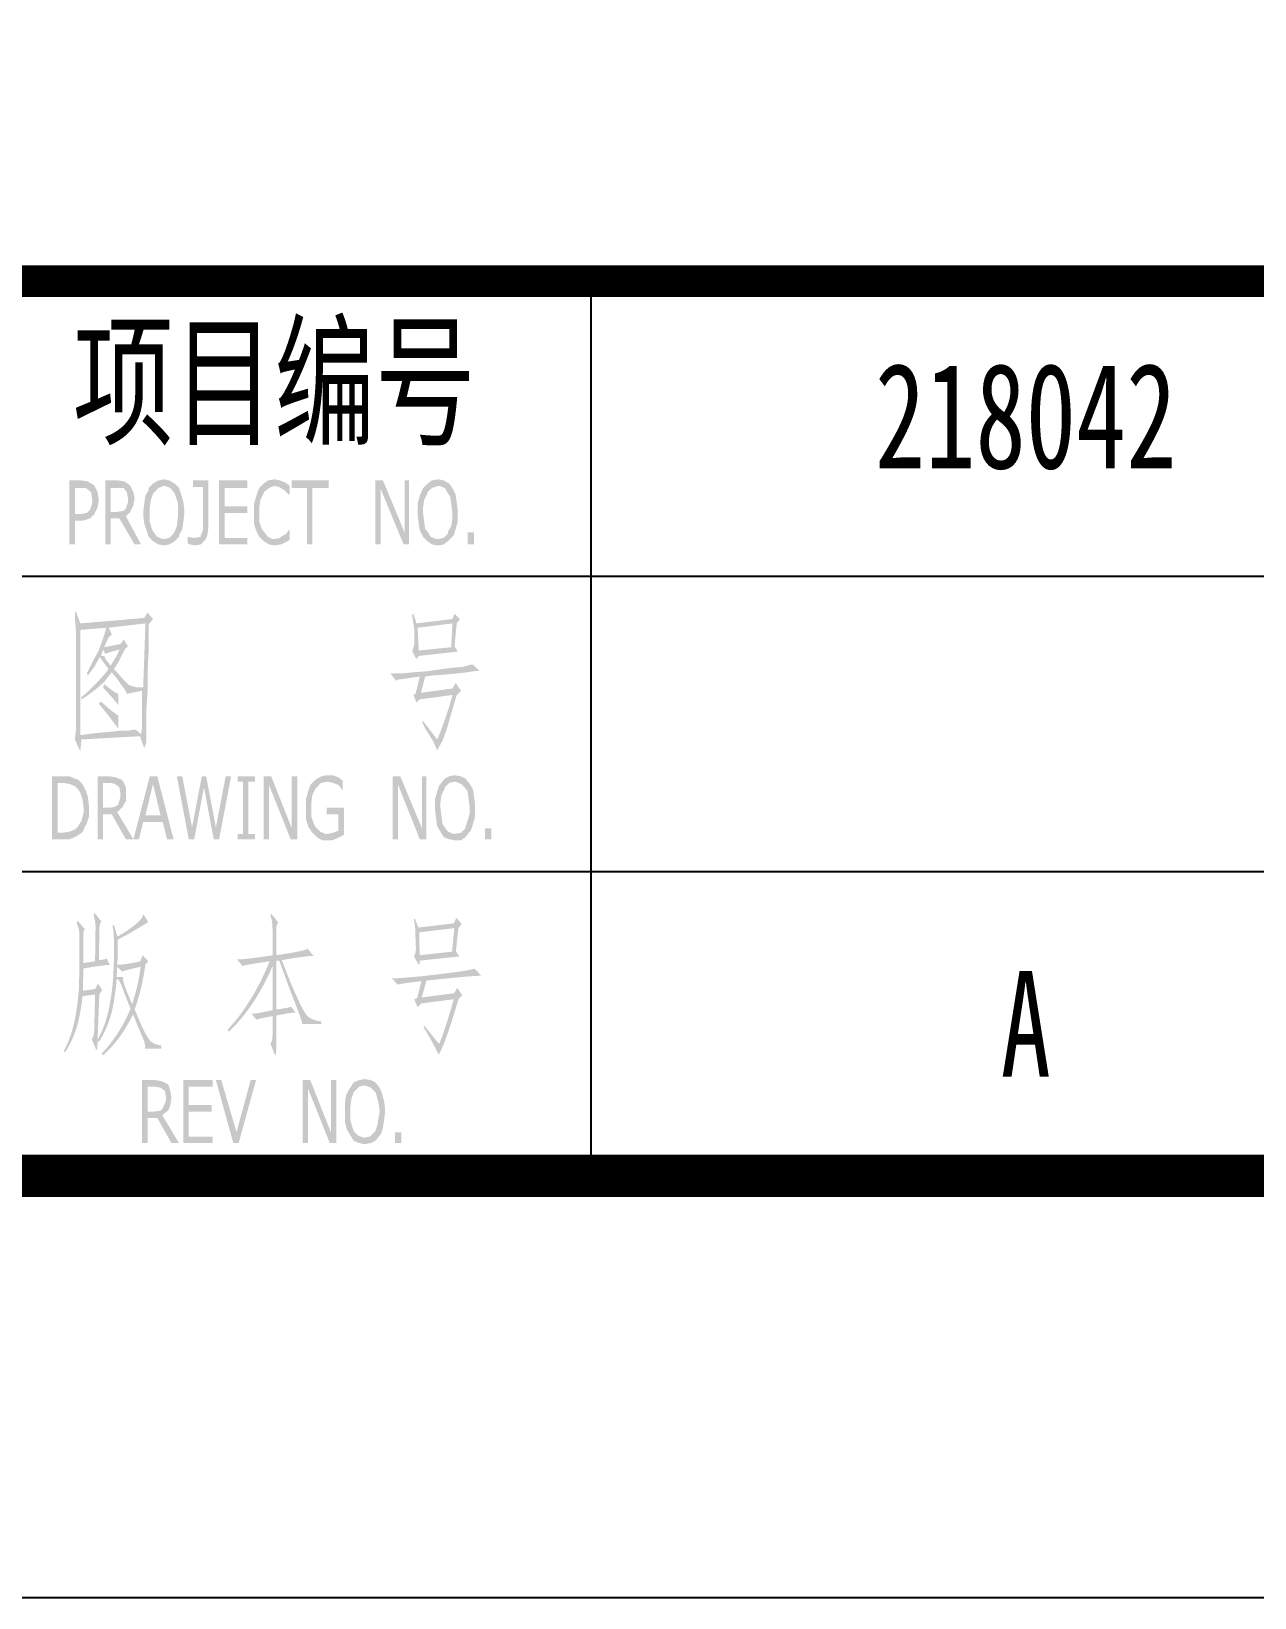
# Model space of a CAD drawing. Header units: millimetres. Extents: x 0 to 420, y 0 to 297.
# Drawn here: x 341.74 to 370.74, y 0 to 37.12 of the extents above; entities that cross this region are included whole.
import ezdxf
from ezdxf.enums import TextEntityAlignment as Align

# ---------------------------------------------------------------- set-up
doc = ezdxf.new("R2010")
doc.units = ezdxf.units.MM
doc.layers.add('CCCC', color=7, linetype='Continuous')
doc.styles.get("Standard").update_dxf_attribs({"font": 'simfang.ttf', "width": 0.7})

msp = doc.modelspace()

# ---------------------------------------------------------------- hatches: boundary and pattern name
h = msp.add_hatch(color=256)
h.paths.add_polyline_path([(343.209, 26.378), (343.08, 26.455), (342.926, 26.481), (342.643, 26.481), (342.643, 24.964), (342.771, 24.964), (342.771, 25.529), (342.926, 25.529), (342.977, 25.529), (343.131, 25.581), (343.234, 25.684), (342.771, 25.684), (342.771, 26.301), (342.926, 26.301), (343.234, 26.352)])
h.paths.add_polyline_path([(343.234, 26.352), (342.926, 26.301), (343.029, 26.301), (343.131, 26.224), (343.157, 26.198), (343.183, 26.018), (343.183, 25.941), (343.131, 25.787), (343.054, 25.709), (342.9, 25.684), (343.234, 25.684), (343.311, 25.838), (343.337, 26.018), (343.311, 26.198)])
h.paths.add_polyline_path([(343.954, 26.455), (343.8, 26.481), (343.491, 26.481), (343.491, 24.964), (343.62, 24.964), (343.62, 25.581), (343.826, 25.581), (343.98, 25.632), (343.62, 25.735), (343.62, 26.301), (343.8, 26.301), (344.083, 26.352), (344.057, 26.378)])
h.paths.add_polyline_path([(344.16, 26.198), (344.083, 26.352), (343.8, 26.301), (343.929, 26.301), (344.006, 26.198), (344.031, 26.044), (344.031, 25.967), (343.98, 25.812), (343.929, 25.761), (343.774, 25.735), (343.62, 25.735), (343.98, 25.632), (344.083, 25.735), (344.16, 25.889), (344.186, 26.069)])
h.paths.add_polyline_path([(343.98, 25.632), (343.826, 25.581), (344.186, 24.964), (344.34, 24.964)])
h.paths.add_polyline_path([(345.137, 26.404), (345.009, 26.481), (344.88, 26.507), (344.751, 26.481), (344.623, 26.404), (344.52, 26.301), (344.52, 26.249), (344.443, 26.121), (344.417, 25.941), (344.391, 25.709), (344.391, 25.658), (344.417, 25.452), (344.469, 25.298), (344.52, 25.144), (344.623, 25.041), (344.88, 25.092), (344.854, 25.092), (344.726, 25.144), (344.623, 25.272), (344.597, 25.324), (344.546, 25.504), (344.546, 25.709), (344.546, 25.838), (344.571, 26.018), (344.623, 26.172), (344.649, 26.198), (344.751, 26.301), (344.88, 26.352)])
h.paths.add_polyline_path([(345.24, 26.301), (345.137, 26.404), (344.88, 26.352), (344.906, 26.352), (345.034, 26.301), (345.137, 26.172), (345.163, 26.095), (345.214, 25.941), (345.214, 25.709), (345.214, 25.607), (345.189, 25.401), (345.137, 25.272), (345.111, 25.221), (345.009, 25.118), (344.88, 25.092), (344.623, 25.041), (344.751, 24.964), (344.88, 24.938), (345.009, 24.964), (345.137, 25.041), (345.24, 25.144), (345.24, 25.169), (345.317, 25.324), (345.343, 25.504), (345.369, 25.709), (345.369, 25.761), (345.343, 25.967), (345.291, 26.147)])
h.paths.add_polyline_path([(345.934, 26.481), (345.574, 26.481), (345.574, 26.327), (345.806, 26.327), (345.806, 25.427), (345.806, 25.298), (345.754, 25.169), (345.754, 25.144), (345.626, 25.118), (345.857, 25.067), (345.909, 25.169), (345.934, 25.349)])
h.paths.add_polyline_path([(345.857, 25.067), (345.626, 25.118), (345.6, 25.118), (345.446, 25.144), (345.446, 24.989), (345.497, 24.964), (345.626, 24.938), (345.754, 24.964)])
h.paths.add_polyline_path([(346.86, 26.481), (346.191, 26.481), (346.191, 24.964), (346.86, 24.964), (346.86, 25.118), (346.32, 25.118), (346.32, 25.709), (346.86, 25.709), (346.86, 25.864), (346.32, 25.864), (346.32, 26.301), (346.86, 26.301)])
h.paths.add_polyline_path([(347.863, 26.352), (347.503, 26.352), (347.606, 26.327), (347.734, 26.249), (347.837, 26.147), (347.863, 26.147)], flags=17)
h.paths.add_polyline_path([(347.76, 26.429), (347.631, 26.481), (347.503, 26.507), (347.349, 26.481), (347.246, 26.404), (347.143, 26.301), (347.117, 26.249), (347.066, 26.095), (347.014, 25.915), (347.014, 25.709), (347.014, 25.658), (347.014, 25.452), (347.066, 25.298), (347.143, 25.144), (347.246, 25.041), (347.374, 24.964), (347.503, 24.938), (347.657, 24.964), (347.709, 24.989), (347.863, 25.067), (347.503, 25.092), (347.451, 25.092), (347.349, 25.144), (347.246, 25.272), (347.194, 25.349), (347.143, 25.504), (347.143, 25.709), (347.143, 25.838), (347.169, 26.018), (347.246, 26.172), (347.246, 26.198), (347.374, 26.301), (347.503, 26.352), (347.863, 26.352)])
h.paths.add_polyline_path([(347.863, 25.298), (347.837, 25.298), (347.786, 25.221), (347.657, 25.144), (347.631, 25.118), (347.503, 25.092), (347.863, 25.067)], flags=17)
h.paths.add_polyline_path([(348.788, 26.481), (347.914, 26.481), (347.914, 26.301), (348.274, 26.301), (348.274, 24.964), (348.403, 24.964), (348.403, 26.301), (348.788, 26.301)])
h.paths.add_polyline_path([(350.074, 26.481), (349.894, 26.481), (349.894, 24.964), (350.023, 24.964), (350.023, 26.275)])
h.paths.add_polyline_path([(350.074, 26.481), (350.023, 26.275), (350.563, 24.964), (350.588, 25.247)])
h.paths.add_polyline_path([(350.691, 26.481), (350.588, 26.481), (350.588, 25.247), (350.563, 24.964), (350.691, 24.964)])
h.paths.add_polyline_path([(351.643, 26.404), (351.514, 26.481), (351.386, 26.507), (351.231, 26.481), (351.128, 26.404), (351.026, 26.301), (351, 26.249), (350.948, 26.121), (350.897, 25.941), (350.897, 25.709), (350.897, 25.658), (350.923, 25.452), (350.948, 25.298), (351.026, 25.144), (351.128, 25.041), (351.386, 25.092), (351.334, 25.092), (351.206, 25.144), (351.128, 25.272), (351.077, 25.324), (351.051, 25.504), (351.026, 25.709), (351.026, 25.838), (351.051, 26.018), (351.128, 26.172), (351.128, 26.198), (351.231, 26.301), (351.386, 26.352)])
h.paths.add_polyline_path([(351.72, 26.301), (351.643, 26.404), (351.386, 26.352), (351.411, 26.352), (351.54, 26.301), (351.617, 26.172), (351.668, 26.095), (351.694, 25.941), (351.72, 25.709), (351.72, 25.607), (351.694, 25.401), (351.617, 25.272), (351.617, 25.221), (351.514, 25.118), (351.386, 25.092), (351.128, 25.041), (351.231, 24.964), (351.386, 24.938), (351.514, 24.964), (351.617, 25.041), (351.72, 25.144), (351.746, 25.169), (351.797, 25.324), (351.848, 25.504), (351.848, 25.709), (351.848, 25.761), (351.823, 25.967), (351.797, 26.147)])
h.paths.add_polyline_path([(352.234, 25.247), (352.08, 25.247), (352.08, 24.964), (352.234, 24.964)])
h = msp.add_hatch(color=256)
h.paths.add_polyline_path([(344.443, 23.092), (342.9, 23.092), (342.797, 23.375), (342.771, 23.349), (342.771, 23.247), (342.797, 22.887), (342.797, 20.547), (342.771, 20.341), (342.9, 20.058), (342.926, 20.341), (344.314, 20.418), (342.9, 20.444), (342.9, 22.938), (343.517, 22.989), (343.569, 22.989)])
h.paths.add_polyline_path([(344.494, 23.349), (344.417, 23.221), (342.9, 23.092), (344.443, 23.092), (344.391, 21.575), (344.237, 21.575), (343.954, 21.524), (344.366, 21.498), (344.366, 21.472), (344.366, 20.958), (344.366, 20.624), (344.34, 20.469), (342.9, 20.444), (344.314, 20.418), (344.417, 20.135), (344.469, 20.289), (344.469, 20.315), (344.469, 20.392), (344.469, 20.547), (344.469, 20.778), (344.469, 21.087), (344.494, 21.472), (344.494, 21.935), (344.52, 22.449), (344.52, 23.067), (344.623, 23.195)])
h.paths.add_polyline_path([(343.569, 22.989), (343.517, 22.989), (343.44, 22.732), (343.337, 22.449), (343.183, 22.167), (343.054, 21.909), (343.08, 21.858), (343.234, 22.064), (343.363, 22.295), (343.466, 22.321), (343.389, 22.321), (343.44, 22.475), (343.826, 22.475), (343.954, 22.475), (343.466, 22.527), (343.569, 22.758), (343.646, 22.835)], flags=17)
h.paths.add_polyline_path([(344.031, 22.552), (343.929, 22.707), (343.851, 22.604), (343.466, 22.527), (343.954, 22.475)], flags=17)
h.paths.add_polyline_path([(343.954, 22.475), (343.826, 22.475), (343.774, 22.347), (343.62, 22.089), (343.569, 22.012), (343.646, 21.935), (343.749, 21.807), (343.954, 21.524), (344.237, 21.575), (344.057, 21.627), (343.929, 21.755), (343.697, 22.012), (343.8, 22.167)], flags=17)
h.paths.add_polyline_path([(343.826, 22.475), (343.44, 22.475), (343.491, 22.372), (343.569, 22.398)], flags=16)
h.paths.add_polyline_path([(343.466, 22.321), (343.363, 22.295), (343.414, 22.218), (343.569, 22.012), (343.62, 22.089), (343.517, 22.218)], flags=16)
h.paths.add_polyline_path([(343.646, 21.935), (343.569, 22.012), (343.491, 21.909), (343.311, 21.704), (343.106, 21.498), (342.926, 21.344), (342.926, 21.292), (343.054, 21.369), (343.26, 21.524), (343.466, 21.704)], flags=17)
h.paths.add_polyline_path([(343.8, 21.421), (343.697, 21.472), (343.466, 21.652), (343.44, 21.575), (343.646, 21.344), (343.8, 21.164)], flags=17)
h.paths.add_polyline_path([(343.62, 21.035), (343.389, 21.241), (343.337, 21.189), (343.466, 21.035), (343.646, 20.804), (343.8, 20.598), (343.8, 20.907)], flags=17)
h.paths.add_polyline_path([(344.366, 21.498), (343.954, 21.524), (344.006, 21.421)], flags=17)
h.paths.add_polyline_path([(344.211, 20.572), (344.16, 20.572), (344.031, 20.547), (343.826, 20.547), (343.594, 20.521), (343.286, 20.495), (342.9, 20.444), (344.34, 20.469)], flags=17)
h.paths.add_polyline_path([(351.9, 23.195), (351.771, 23.324), (351.72, 23.195), (350.871, 23.092), (351.823, 23.092)])
h.paths.add_polyline_path([(351.823, 23.092), (351.72, 23.092), (351.694, 22.527), (350.923, 22.449), (350.768, 22.424), (350.871, 22.244), (350.923, 22.321), (351.848, 22.424), (351.771, 22.552)])
h.paths.add_polyline_path([(351.72, 23.092), (350.871, 23.092), (350.794, 23.324), (350.768, 23.298), (350.768, 23.272), (350.82, 22.938), (350.82, 22.604), (350.768, 22.424), (350.923, 22.449), (350.897, 22.989)])
h.paths.add_polyline_path([(352.26, 21.961), (352.363, 21.961), (352.208, 22.115), (352.157, 22.115), (351.977, 22.064), (351.694, 22.038), (351.308, 21.987), (351.154, 21.961), (350.82, 21.935), (350.563, 21.909), (350.383, 21.909), (351.591, 21.884), (351.874, 21.909), (352.08, 21.935)])
h.paths.add_polyline_path([(351.257, 21.858), (351.591, 21.884), (350.383, 21.909), (350.254, 21.909), (350.383, 21.729), (350.408, 21.755), (350.588, 21.781), (350.948, 21.832), (351.077, 21.832)])
h.paths.add_polyline_path([(351.077, 21.832), (350.948, 21.832), (350.846, 21.421), (350.974, 21.447)])
h.paths.add_polyline_path([(351.926, 21.498), (351.797, 21.678), (351.72, 21.549), (350.974, 21.447), (350.846, 21.421), (350.794, 21.395), (351.72, 21.395), (351.668, 21.189), (351.54, 20.804), (351.437, 20.521), (351.36, 20.341), (351.488, 20.315), (351.591, 20.598), (351.694, 20.958), (351.823, 21.395)])
h.paths.add_polyline_path([(351.72, 21.395), (350.794, 21.395), (350.871, 21.215), (350.948, 21.292)], flags=17)
h.paths.add_polyline_path([(351.026, 20.778), (351, 20.752), (351.077, 20.598), (351.257, 20.315), (351.36, 20.084), (351.386, 20.135), (351.488, 20.315), (351.36, 20.341)])
h = msp.add_hatch(color=256)
h.paths.add_polyline_path([(342.771, 19.415), (342.643, 19.467), (342.489, 19.467), (342.231, 19.467), (342.231, 17.975), (342.489, 17.975), (342.643, 17.975), (342.771, 18.027), (342.9, 18.104), (342.36, 18.13), (342.36, 19.312), (342.489, 19.312), (342.849, 19.389)])
h.paths.add_polyline_path([(342.951, 19.287), (342.849, 19.389), (342.489, 19.312), (342.643, 19.287), (342.771, 19.235), (342.849, 19.158), (342.9, 19.081), (342.951, 18.927), (342.977, 18.721), (342.977, 18.592), (342.926, 18.412), (342.849, 18.284), (342.771, 18.207), (342.643, 18.155), (342.489, 18.13), (342.36, 18.13), (342.9, 18.104), (342.977, 18.181), (342.977, 18.207), (343.054, 18.361), (343.106, 18.515), (343.106, 18.721), (343.106, 18.772), (343.08, 18.978), (343.029, 19.132)])
h.paths.add_polyline_path([(343.749, 19.441), (343.594, 19.467), (343.311, 19.467), (343.311, 17.975), (343.44, 17.975), (343.44, 18.567), (343.646, 18.567), (343.774, 18.618), (343.8, 18.644), (343.44, 18.721), (343.44, 19.312), (343.62, 19.312), (343.903, 19.364), (343.877, 19.389)])
h.paths.add_polyline_path([(343.903, 19.364), (343.62, 19.312), (343.723, 19.287), (343.826, 19.209), (343.851, 19.055), (343.851, 18.978), (343.8, 18.798), (343.723, 18.747), (343.594, 18.721), (343.44, 18.721), (343.8, 18.644), (343.903, 18.747), (343.98, 18.875), (343.98, 19.055), (343.98, 19.209)])
h.paths.add_polyline_path([(343.774, 18.618), (343.646, 18.567), (343.98, 17.975), (344.16, 17.975)])
h.paths.add_polyline_path([(344.726, 19.467), (344.546, 19.467), (344.16, 17.975), (344.289, 17.975), (344.391, 18.387), (344.854, 18.387), (344.443, 18.541), (344.623, 19.287)])
h.paths.add_polyline_path([(344.726, 19.467), (344.623, 19.287), (344.803, 18.541), (344.443, 18.541), (344.854, 18.387), (344.957, 17.975), (345.111, 17.975)])
h.paths.add_polyline_path([(345.317, 19.467), (345.189, 19.467), (345.471, 17.975), (345.549, 18.258)])
h.paths.add_polyline_path([(345.883, 19.467), (345.78, 19.467), (345.549, 18.258), (345.471, 17.975), (345.6, 17.975), (345.831, 19.209)])
h.paths.add_polyline_path([(345.883, 19.467), (345.831, 19.209), (346.063, 17.975), (346.114, 18.258)])
h.paths.add_polyline_path([(346.474, 19.467), (346.346, 19.467), (346.114, 18.258), (346.063, 17.975), (346.191, 17.975)])
h.paths.add_polyline_path([(347.04, 19.467), (346.629, 19.467), (346.629, 19.338), (346.757, 19.338), (346.757, 18.104), (346.629, 18.104), (346.629, 17.975), (347.04, 17.975), (347.04, 18.104), (346.886, 18.104), (346.886, 19.338), (347.04, 19.338)])
h.paths.add_polyline_path([(347.426, 19.467), (347.246, 19.467), (347.246, 17.975), (347.374, 17.975), (347.374, 19.261)])
h.paths.add_polyline_path([(347.426, 19.467), (347.374, 19.261), (347.888, 17.975), (347.914, 18.232)])
h.paths.add_polyline_path([(348.043, 19.467), (347.914, 19.467), (347.914, 18.232), (347.888, 17.975), (348.043, 17.975)])
h.paths.add_polyline_path([(349.02, 19.441), (348.891, 19.492), (348.763, 19.492), (348.737, 19.492), (348.608, 19.467), (348.48, 19.389), (348.377, 19.287), (348.351, 19.261), (348.3, 19.107), (348.248, 18.927), (348.248, 18.721), (348.248, 18.644), (348.248, 18.464), (348.3, 18.284), (348.377, 18.155), (348.403, 18.13), (348.506, 18.027), (348.634, 17.95), (348.763, 17.95), (348.866, 17.95), (348.994, 18.001), (349.148, 18.078), (348.763, 18.104), (348.711, 18.104), (348.583, 18.155), (348.48, 18.258), (348.428, 18.361), (348.377, 18.515), (348.377, 18.721), (348.377, 18.849), (348.403, 19.029), (348.48, 19.184), (348.506, 19.209), (348.608, 19.312), (348.737, 19.338), (349.123, 19.364)])
h.paths.add_polyline_path([(349.123, 19.364), (348.737, 19.338), (348.763, 19.338), (348.891, 19.312), (349.02, 19.261), (349.123, 19.132)], flags=17)
h.paths.add_polyline_path([(349.148, 18.721), (348.737, 18.721), (348.737, 18.567), (349.02, 18.567), (349.02, 18.181), (348.891, 18.13), (348.763, 18.104), (349.148, 18.078)], flags=17)
h.paths.add_polyline_path([(350.486, 19.467), (350.306, 19.467), (350.306, 17.975), (350.434, 17.975), (350.434, 19.261)])
h.paths.add_polyline_path([(350.486, 19.467), (350.434, 19.261), (350.948, 17.975), (351, 18.232)])
h.paths.add_polyline_path([(351.103, 19.467), (351, 19.467), (351, 18.232), (350.948, 17.975), (351.103, 17.975)])
h.paths.add_polyline_path([(351.926, 19.467), (351.771, 19.492), (351.643, 19.467), (351.54, 19.415), (351.437, 19.287), (351.411, 19.261), (351.36, 19.107), (351.308, 18.927), (351.308, 18.721), (351.308, 18.669), (351.334, 18.464), (351.36, 18.284), (351.437, 18.155), (351.514, 18.027), (351.771, 18.104), (351.746, 18.104), (351.617, 18.155), (351.54, 18.258), (351.488, 18.335), (351.463, 18.515), (351.437, 18.721), (351.437, 18.849), (351.463, 19.029), (351.54, 19.184), (351.54, 19.209), (351.643, 19.312), (351.771, 19.338), (352.028, 19.415)])
h.paths.add_polyline_path([(352.028, 19.415), (351.771, 19.338), (351.797, 19.338), (351.926, 19.287), (352.028, 19.184), (352.08, 19.107), (352.106, 18.927), (352.131, 18.721), (352.131, 18.592), (352.08, 18.412), (352.028, 18.258), (352.028, 18.232), (351.926, 18.13), (351.771, 18.104), (351.514, 18.027), (351.643, 17.975), (351.771, 17.95), (351.926, 17.95), (352.028, 18.027), (352.131, 18.155), (352.157, 18.181), (352.208, 18.335), (352.26, 18.515), (352.26, 18.721), (352.26, 18.772), (352.234, 18.978), (352.208, 19.158), (352.131, 19.287)])
h.paths.add_polyline_path([(352.646, 18.232), (352.491, 18.232), (352.491, 17.975), (352.646, 17.975)])
h = msp.add_hatch(color=256)
h.paths.add_polyline_path([(343.373, 14.975), (343.434, 14.983), (343.487, 14.99), (343.532, 14.994), (343.57, 14.997), (343.6, 14.998), (342.97, 15.041), (342.97, 15.583), (342.969, 15.62), (342.971, 15.737), (342.985, 15.81), (343.01, 15.84), (342.84, 16.041), (342.81, 15.998), (342.834, 15.942), (342.86, 15.86), (342.875, 15.774), (342.88, 15.684), (342.88, 15.34), (342.88, 15.334), (342.88, 15.291), (342.879, 15.235), (342.879, 15.167), (342.878, 15.087), (342.877, 14.994), (342.876, 14.889), (342.874, 14.771), (342.872, 14.641), (342.87, 14.498), (342.868, 14.459), (342.86, 14.36), (342.96, 14.383), (342.962, 14.445), (342.965, 14.531), (342.967, 14.619), (342.969, 14.712), (342.969, 14.81), (342.97, 14.912), (343.055, 14.926), (343.146, 14.941), (343.229, 14.955), (343.305, 14.966)])
h.paths.add_polyline_path([(343.521, 15.153), (343.5, 15.136), (343.44, 15.122), (343.34, 15.112), (343.25, 15.083), (342.97, 15.041), (343.6, 14.998)], flags=17)
h.paths.add_polyline_path([(343.35, 15.698), (343.349, 15.825), (343.357, 15.922), (343.374, 15.99), (343.4, 16.026), (343.24, 16.226), (343.21, 16.184), (343.221, 16.156), (343.241, 16.082), (343.255, 15.998), (343.261, 15.902), (343.26, 15.797), (343.25, 15.083), (343.34, 15.112)])
h.paths.add_polyline_path([(343.42, 14.398), (343.32, 14.555), (343.25, 14.426), (342.96, 14.383), (342.86, 14.36), (342.851, 14.265), (342.842, 14.171), (342.831, 14.079), (342.819, 13.99), (342.806, 13.903), (342.792, 13.818), (342.776, 13.735), (342.76, 13.655), (342.748, 13.599), (342.726, 13.514), (342.703, 13.431), (342.677, 13.349), (342.648, 13.267), (342.618, 13.188), (342.584, 13.109), (342.548, 13.031), (342.51, 12.955), (342.54, 12.926), (342.553, 12.948), (342.598, 13.024), (342.64, 13.102), (342.679, 13.179), (342.716, 13.255), (342.748, 13.333), (342.779, 13.41), (342.805, 13.486), (342.829, 13.564), (342.85, 13.641), (342.87, 13.732), (342.889, 13.83), (342.907, 13.923), (342.922, 14.013), (342.934, 14.097), (342.943, 14.178), (342.95, 14.255), (343.25, 14.297), (343.35, 14.297)])
h.paths.add_polyline_path([(343.35, 14.297), (343.25, 14.297), (343.23, 13.483), (343.23, 13.463), (343.222, 13.352), (343.202, 13.277), (343.17, 13.24), (343.27, 12.998), (343.282, 12.98), (343.297, 12.994), (343.306, 13.067), (343.31, 13.198), (343.359, 13.201), (343.31, 13.227)], flags=17)
h.paths.add_polyline_path([(344.426, 15.958), (344.474, 15.989), (344.509, 16.012), (344.399, 16.198), (344.379, 16.155), (344.363, 16.119), (344.325, 16.069), (344.267, 16.01), (344.189, 15.94), (344.187, 15.938), (344.135, 15.898), (344.08, 15.859), (344.024, 15.819), (343.966, 15.781), (343.906, 15.743), (343.844, 15.706), (343.78, 15.669), (343.898, 15.654), (343.96, 15.688), (344.02, 15.722), (344.08, 15.754), (344.137, 15.788), (344.194, 15.822), (344.249, 15.855), (344.285, 15.875), (344.362, 15.92)])
h.paths.add_polyline_path([(343.79, 15.598), (343.835, 15.621), (343.898, 15.654), (343.78, 15.669), (343.7, 15.94), (343.66, 15.926), (343.665, 15.906), (343.678, 15.845), (343.687, 15.767), (343.694, 15.674), (343.698, 15.565), (343.7, 15.44), (343.7, 15.43), (343.699, 15.342), (343.698, 15.252), (343.697, 15.162), (343.695, 15.071), (343.692, 14.979), (343.78, 14.998)])
h.paths.add_polyline_path([(344.509, 15.083), (344.379, 15.227), (344.319, 15.083), (344.286, 15.076), (344.216, 15.06), (344.149, 15.046), (344.083, 15.034), (344.019, 15.024), (343.957, 15.015), (343.896, 15.008), (343.837, 15.002), (343.78, 14.998), (343.692, 14.979), (344.329, 14.955), (344.327, 14.937), (344.316, 14.852), (344.303, 14.767), (344.288, 14.682), (344.271, 14.596), (344.252, 14.51), (344.231, 14.423), (344.209, 14.335), (344.184, 14.247), (344.158, 14.159), (344.13, 14.069), (344.049, 14.059), (344.09, 13.955), (344.062, 13.89), (344.028, 13.815), (343.993, 13.743), (343.957, 13.671), (343.919, 13.6), (343.88, 13.531), (343.839, 13.462), (343.797, 13.395), (343.754, 13.329), (343.709, 13.264), (343.663, 13.2), (343.615, 13.137), (343.566, 13.076), (343.515, 13.015), (343.463, 12.956), (343.41, 12.898), (343.439, 12.855), (343.469, 12.882), (343.523, 12.933), (343.576, 12.986), (343.628, 13.041), (343.678, 13.097), (343.727, 13.155), (343.775, 13.215), (343.821, 13.276), (343.867, 13.339), (343.911, 13.404), (343.954, 13.47), (343.995, 13.538), (344.036, 13.608), (344.075, 13.679), (344.112, 13.752), (344.149, 13.826), (344.235, 13.831), (344.189, 13.941), (344.197, 13.963), (344.227, 14.054), (344.255, 14.144), (344.281, 14.232), (344.306, 14.32), (344.328, 14.408), (344.349, 14.494), (344.369, 14.58), (344.386, 14.665), (344.402, 14.749), (344.416, 14.833), (344.429, 14.915), (344.439, 14.998)])
h.paths.add_polyline_path([(344.142, 14.91), (344.229, 14.931), (344.329, 14.955), (343.77, 14.955), (343.889, 14.84), (343.915, 14.85), (343.953, 14.861), (344.004, 14.875), (344.067, 14.892)], flags=16)
h.paths.add_polyline_path([(343.77, 14.955), (344.329, 14.955), (343.692, 14.979), (343.688, 14.886), (343.684, 14.792), (343.68, 14.698), (343.782, 14.663), (343.822, 14.624), (343.869, 14.526), (343.871, 14.521), (343.894, 14.463), (343.918, 14.398), (343.946, 14.325), (343.977, 14.245), (344.012, 14.156), (344.049, 14.059), (344.13, 14.069), (344.119, 14.091), (344.08, 14.18), (344.045, 14.264), (344.012, 14.343), (343.984, 14.415), (343.959, 14.483), (343.933, 14.559), (343.911, 14.647), (343.909, 14.712), (343.76, 14.712), (343.764, 14.77), (343.768, 14.86)], flags=17)
h.paths.add_polyline_path([(343.752, 14.561), (343.76, 14.655), (343.782, 14.663), (343.68, 14.698), (343.674, 14.628), (343.665, 14.537), (343.655, 14.447), (343.645, 14.357), (343.633, 14.267), (343.618, 14.178), (343.603, 14.089), (343.587, 14), (343.57, 13.912), (343.557, 13.859), (343.533, 13.772), (343.508, 13.687), (343.48, 13.604), (343.451, 13.524), (343.419, 13.446), (343.384, 13.37), (343.349, 13.298), (343.31, 13.227), (343.359, 13.201), (343.403, 13.277), (343.444, 13.353), (343.482, 13.431), (343.517, 13.507), (343.55, 13.585), (343.579, 13.662), (343.605, 13.741), (343.629, 13.819), (343.65, 13.898), (343.658, 13.937), (343.675, 14.023), (343.692, 14.109), (343.707, 14.197), (343.72, 14.287), (343.732, 14.377), (343.743, 14.468)])
h.paths.add_polyline_path([(344.235, 13.831), (344.149, 13.826), (344.161, 13.797), (344.203, 13.694), (344.241, 13.599), (344.277, 13.513), (344.31, 13.436), (344.339, 13.366), (344.366, 13.306), (344.389, 13.255), (344.424, 13.148), (344.438, 13.065), (344.429, 13.012), (344.819, 13.012), (344.819, 13.084), (344.758, 13.096), (344.689, 13.117), (344.632, 13.141), (344.589, 13.169), (344.575, 13.182), (344.531, 13.232), (344.486, 13.299), (344.439, 13.383), (344.434, 13.393), (344.409, 13.44), (344.381, 13.497), (344.35, 13.565), (344.315, 13.644), (344.276, 13.732)])
h.paths.add_polyline_path([(343.359, 13.201), (343.31, 13.198), (343.34, 13.169)], flags=16)
h.paths.add_polyline_path([(347.925, 15.154), (348.005, 15.166), (348.079, 15.176), (348.146, 15.186), (348.208, 15.194), (348.263, 15.2), (348.313, 15.205), (348.357, 15.209), (348.395, 15.212), (348.427, 15.212), (348.287, 15.383), (348.282, 15.375), (348.268, 15.367), (348.243, 15.357), (348.207, 15.347), (348.161, 15.335), (348.105, 15.322), (348.038, 15.309), (347.961, 15.294), (347.873, 15.279), (347.775, 15.262), (347.667, 15.244), (347.547, 15.227), (347.443, 15.224), (347.349, 15.209), (347.26, 15.197), (347.177, 15.184), (347.097, 15.173), (347.024, 15.164), (346.956, 15.154), (346.892, 15.147), (346.833, 15.141), (346.78, 15.136), (346.732, 15.131), (346.689, 15.129), (346.651, 15.127), (346.618, 15.126), (346.747, 14.969), (346.762, 14.976), (346.788, 14.983), (346.824, 14.992), (346.872, 15.001), (346.93, 15.013), (346.999, 15.024), (347.08, 15.038), (347.172, 15.051), (347.274, 15.067), (347.387, 15.083), (347.547, 15.098), (347.617, 15.098), (347.677, 15.112), (347.749, 15.124), (347.84, 15.139)])
h.paths.add_polyline_path([(347.547, 15.741), (347.546, 15.805), (347.551, 15.912), (347.569, 15.976), (347.597, 15.998), (347.427, 16.212), (347.407, 16.169), (347.415, 16.148), (347.433, 16.081), (347.447, 15.998), (347.455, 15.899), (347.457, 15.783), (347.457, 15.225), (347.547, 15.227)])
h.paths.add_polyline_path([(347.547, 15.098), (347.387, 15.083), (347.363, 15.023), (347.457, 14.969), (347.457, 13.926), (347.547, 13.941)])
h.paths.add_polyline_path([(347.457, 14.969), (347.363, 15.023), (347.329, 14.943), (347.295, 14.864), (347.259, 14.785), (347.223, 14.709), (347.187, 14.633), (347.149, 14.559), (347.111, 14.485), (347.071, 14.413), (347.032, 14.342), (346.991, 14.272), (346.951, 14.203), (346.908, 14.136), (346.865, 14.069), (346.823, 14.004), (346.778, 13.94), (346.733, 13.877), (346.687, 13.815), (346.641, 13.755), (346.594, 13.695), (346.546, 13.637), (346.497, 13.58), (346.448, 13.524), (346.398, 13.469), (346.418, 13.412), (346.461, 13.453), (346.511, 13.504), (346.561, 13.554), (346.61, 13.607), (346.658, 13.662), (346.706, 13.717), (346.753, 13.775), (346.8, 13.833), (346.845, 13.893), (346.89, 13.955), (346.936, 14.018), (346.979, 14.082), (347.023, 14.148), (347.065, 14.215), (347.107, 14.285), (347.149, 14.355), (347.189, 14.426), (347.23, 14.499), (347.269, 14.574), (347.308, 14.65), (347.346, 14.728), (347.384, 14.807), (347.42, 14.888)])
h.paths.add_polyline_path([(347.92, 13.863), (347.963, 13.868), (347.997, 13.869), (347.897, 14.012), (347.89, 14.006), (347.861, 13.995), (347.812, 13.983), (347.744, 13.97), (347.656, 13.956), (347.547, 13.941), (347.457, 13.926), (347.379, 13.908), (347.295, 13.89), (347.219, 13.875), (347.152, 13.863), (347.091, 13.853), (347.039, 13.846), (346.994, 13.842), (346.958, 13.84), (347.077, 13.698), (347.078, 13.698), (347.099, 13.708), (347.138, 13.72), (347.193, 13.734), (347.265, 13.749), (347.353, 13.765), (347.457, 13.783), (347.547, 13.797), (347.554, 13.799), (347.646, 13.818), (347.73, 13.833), (347.803, 13.846), (347.867, 13.856)])
h.paths.add_polyline_path([(347.547, 13.797), (347.457, 13.783), (347.457, 13.426), (347.458, 13.347), (347.452, 13.245), (347.435, 13.172), (347.407, 13.127), (347.517, 12.855), (347.523, 12.856), (347.537, 12.894), (347.544, 12.984), (347.547, 13.127)])
h.paths.add_polyline_path([(348.183, 13.938), (348.141, 14.015), (348.096, 14.106), (348.047, 14.212), (348.036, 14.235), (348.009, 14.293), (347.981, 14.356), (347.951, 14.423), (347.92, 14.495), (347.889, 14.571), (347.857, 14.65), (347.822, 14.734), (347.788, 14.822), (347.752, 14.915), (347.715, 15.011), (347.677, 15.112), (347.617, 15.098), (347.639, 15.038), (347.674, 14.94), (347.709, 14.846), (347.743, 14.754), (347.776, 14.665), (347.807, 14.579), (347.838, 14.496), (347.868, 14.416), (347.897, 14.339), (347.925, 14.265), (347.952, 14.194), (347.978, 14.126), (348.003, 14.06), (348.027, 13.998), (348.029, 13.991), (348.081, 13.854), (348.121, 13.746), (348.146, 13.667), (348.158, 13.618), (348.156, 13.598), (348.616, 13.598), (348.616, 13.655), (348.553, 13.666), (348.473, 13.685), (348.406, 13.708), (348.35, 13.735), (348.307, 13.765), (348.277, 13.797), (348.253, 13.827), (348.22, 13.875)])
h.paths.add_polyline_path([(351.944, 15.969), (351.814, 16.112), (351.754, 15.983), (350.915, 15.883), (351.864, 15.869)])
h.paths.add_polyline_path([(351.764, 15.869), (351.864, 15.869), (350.915, 15.883), (350.825, 16.098), (350.805, 16.083), (350.822, 15.988), (350.835, 15.895), (350.842, 15.808), (350.845, 15.727), (350.845, 15.674), (350.847, 15.584), (350.85, 15.492), (350.855, 15.397), (350.853, 15.335), (350.837, 15.249), (350.805, 15.212), (350.944, 15.227), (350.934, 15.769)])
h.paths.add_polyline_path([(351.884, 15.198), (351.804, 15.326), (351.864, 15.869), (351.764, 15.869), (351.714, 15.312), (350.944, 15.227), (350.805, 15.212), (350.905, 15.026), (350.91, 15.019), (350.941, 15.011), (350.944, 15.098)])
h.paths.add_polyline_path([(352.244, 14.912), (352.226, 14.904), (352.204, 14.897), (352.174, 14.889), (352.136, 14.881), (352.091, 14.873), (352.037, 14.863), (351.977, 14.853), (351.908, 14.843), (351.831, 14.832), (351.748, 14.82), (351.656, 14.809), (351.557, 14.796), (351.449, 14.783), (351.334, 14.769), (351.293, 14.764), (351.194, 14.753), (351.1, 14.742), (351.01, 14.732), (350.925, 14.724), (350.845, 14.716), (350.771, 14.709), (350.7, 14.702), (350.635, 14.697), (350.574, 14.692), (350.518, 14.688), (350.467, 14.685), (350.422, 14.683), (350.38, 14.682), (350.344, 14.682), (351.606, 14.678), (351.688, 14.687), (351.766, 14.694), (351.839, 14.701), (351.909, 14.707), (351.974, 14.713), (352.035, 14.718), (352.092, 14.723), (352.145, 14.727), (352.195, 14.731), (352.24, 14.734), (352.281, 14.736), (352.318, 14.738), (352.351, 14.739), (352.379, 14.74), (352.404, 14.741)])
h.paths.add_polyline_path([(351.238, 14.641), (351.336, 14.651), (351.43, 14.66), (351.52, 14.669), (351.606, 14.678), (350.344, 14.682), (350.312, 14.682), (350.285, 14.684), (350.425, 14.526), (350.437, 14.532), (350.462, 14.539), (350.5, 14.547), (350.55, 14.556), (350.612, 14.566), (350.686, 14.576), (350.774, 14.588), (350.873, 14.599), (350.985, 14.612), (351.105, 14.626), (351.136, 14.629)])
h.paths.add_polyline_path([(351.105, 14.626), (350.985, 14.612), (350.885, 14.212), (350.995, 14.227)])
h.paths.add_polyline_path([(351.954, 14.283), (351.834, 14.455), (351.764, 14.326), (350.995, 14.227), (350.885, 14.212), (350.815, 14.184), (351.754, 14.184), (351.724, 14.08), (351.687, 13.956), (351.653, 13.84), (351.62, 13.733), (351.588, 13.634), (351.559, 13.542), (351.531, 13.458), (351.505, 13.383), (351.482, 13.315), (351.459, 13.256), (351.439, 13.205), (351.421, 13.162), (351.404, 13.127), (351.266, 13.122), (351.303, 13.054), (351.336, 12.989), (351.366, 12.928), (351.394, 12.869), (351.399, 12.876), (351.419, 12.912), (351.441, 12.954), (351.464, 13.002), (351.487, 13.056), (351.512, 13.117), (351.539, 13.183), (351.566, 13.256), (351.595, 13.335), (351.625, 13.419), (351.655, 13.51), (351.688, 13.607), (351.721, 13.71), (351.755, 13.82), (351.79, 13.935), (351.826, 14.056), (351.864, 14.184)])
h.paths.add_polyline_path([(351.754, 14.184), (350.815, 14.184), (350.895, 13.998), (350.985, 14.084)], flags=17)
h.paths.add_polyline_path([(351.055, 13.555), (351.035, 13.526), (351.04, 13.516), (351.092, 13.431), (351.14, 13.348), (351.185, 13.27), (351.227, 13.195), (351.266, 13.122), (351.404, 13.127)], flags=17)
h = msp.add_hatch(color=256)
h.paths.add_polyline_path([(344.931, 12.19), (344.829, 12.241), (344.674, 12.267), (344.366, 12.267), (344.366, 10.775), (344.494, 10.775), (344.494, 11.367), (344.726, 11.367), (344.854, 11.418), (344.854, 11.444), (344.494, 11.521), (344.494, 12.112), (344.674, 12.112), (344.983, 12.164)])
h.paths.add_polyline_path([(344.983, 12.164), (344.674, 12.112), (344.803, 12.087), (344.906, 12.01), (344.931, 11.855), (344.931, 11.778), (344.854, 11.598), (344.803, 11.547), (344.649, 11.521), (344.494, 11.521), (344.854, 11.444), (344.983, 11.547), (345.034, 11.675), (345.06, 11.855), (345.034, 12.01)])
h.paths.add_polyline_path([(344.854, 11.418), (344.726, 11.367), (345.06, 10.775), (345.24, 10.775)])
h.paths.add_polyline_path([(346.037, 12.267), (345.343, 12.267), (345.343, 10.775), (346.037, 10.775), (346.037, 10.93), (345.471, 10.93), (345.471, 11.521), (346.011, 11.521), (346.011, 11.675), (345.471, 11.675), (345.471, 12.112), (346.037, 12.112)])
h.paths.add_polyline_path([(346.243, 12.267), (346.114, 12.267), (346.526, 10.775), (346.603, 11.032)])
h.paths.add_polyline_path([(347.066, 12.267), (346.937, 12.267), (346.603, 11.032), (346.526, 10.775), (346.654, 10.775)])
h.paths.add_polyline_path([(348.351, 12.267), (348.171, 12.267), (348.171, 10.775), (348.3, 10.775), (348.3, 12.061)])
h.paths.add_polyline_path([(348.351, 12.267), (348.3, 12.061), (348.814, 10.775), (348.84, 11.032)])
h.paths.add_polyline_path([(348.968, 12.267), (348.84, 12.267), (348.84, 11.032), (348.814, 10.775), (348.968, 10.775)])
h.paths.add_polyline_path([(349.791, 12.267), (349.637, 12.292), (349.508, 12.267), (349.38, 12.215), (349.303, 12.087), (349.277, 12.061), (349.2, 11.907), (349.174, 11.727), (349.174, 11.521), (349.174, 11.47), (349.174, 11.264), (349.226, 11.084), (349.303, 10.955), (349.38, 10.827), (349.637, 10.904), (349.611, 10.904), (349.483, 10.955), (349.38, 11.058), (349.354, 11.135), (349.303, 11.315), (349.303, 11.521), (349.303, 11.65), (349.328, 11.83), (349.38, 11.984), (349.406, 12.01), (349.508, 12.112), (349.637, 12.138), (349.894, 12.215)])
h.paths.add_polyline_path([(349.997, 12.087), (349.894, 12.215), (349.637, 12.138), (349.663, 12.138), (349.791, 12.087), (349.894, 11.984), (349.92, 11.907), (349.971, 11.727), (349.997, 11.521), (349.971, 11.392), (349.946, 11.212), (349.894, 11.058), (349.868, 11.032), (349.766, 10.93), (349.637, 10.904), (349.38, 10.827), (349.508, 10.775), (349.637, 10.75), (349.791, 10.775), (349.894, 10.827), (349.997, 10.955), (350.023, 10.981), (350.074, 11.135), (350.1, 11.315), (350.126, 11.521), (350.126, 11.572), (350.1, 11.778), (350.048, 11.958)])
h.paths.add_polyline_path([(350.511, 11.032), (350.357, 11.032), (350.357, 10.775), (350.511, 10.775)])

# ---------------------------------------------------------------- linework, layer by layer
for p, q in [((355, 31.2), (355, 10)), ((410, 24.2), (125, 24.2)), ((410, 17.2), (125, 17.2))]:
    msp.add_line(p, q)
at = {"flags": 128}
msp.add_lwpolyline([(420, 0), (0, 0), (0, 297), (420, 297)], close=True, dxfattribs=at)
at = {"const_width": 1, "flags": 128}
msp.add_lwpolyline([(410, 287), (25, 287), (25, 10), (410, 10)], close=True, dxfattribs=at)
at = {"const_width": 0.75}
msp.add_lwpolyline([(410, 31.2), (25, 31.2), (25, 10)], dxfattribs=at)

# ---------------------------------------------------------------- texts
at = {"width": 0.7}
for s, p in [('项目编号', (347.5, 28.883)), ('A', (365.312, 13.6, -700))]:
    msp.add_text(s, height=2.5, dxfattribs=at).set_placement(p, align=Align.MIDDLE)
at = {"layer": 'CCCC', "width": 0.7}
msp.add_text('218042', height=2.5, dxfattribs=at).set_placement((365.312, 27.994), align=Align.MIDDLE)

doc.saveas('drawing.dxf')
